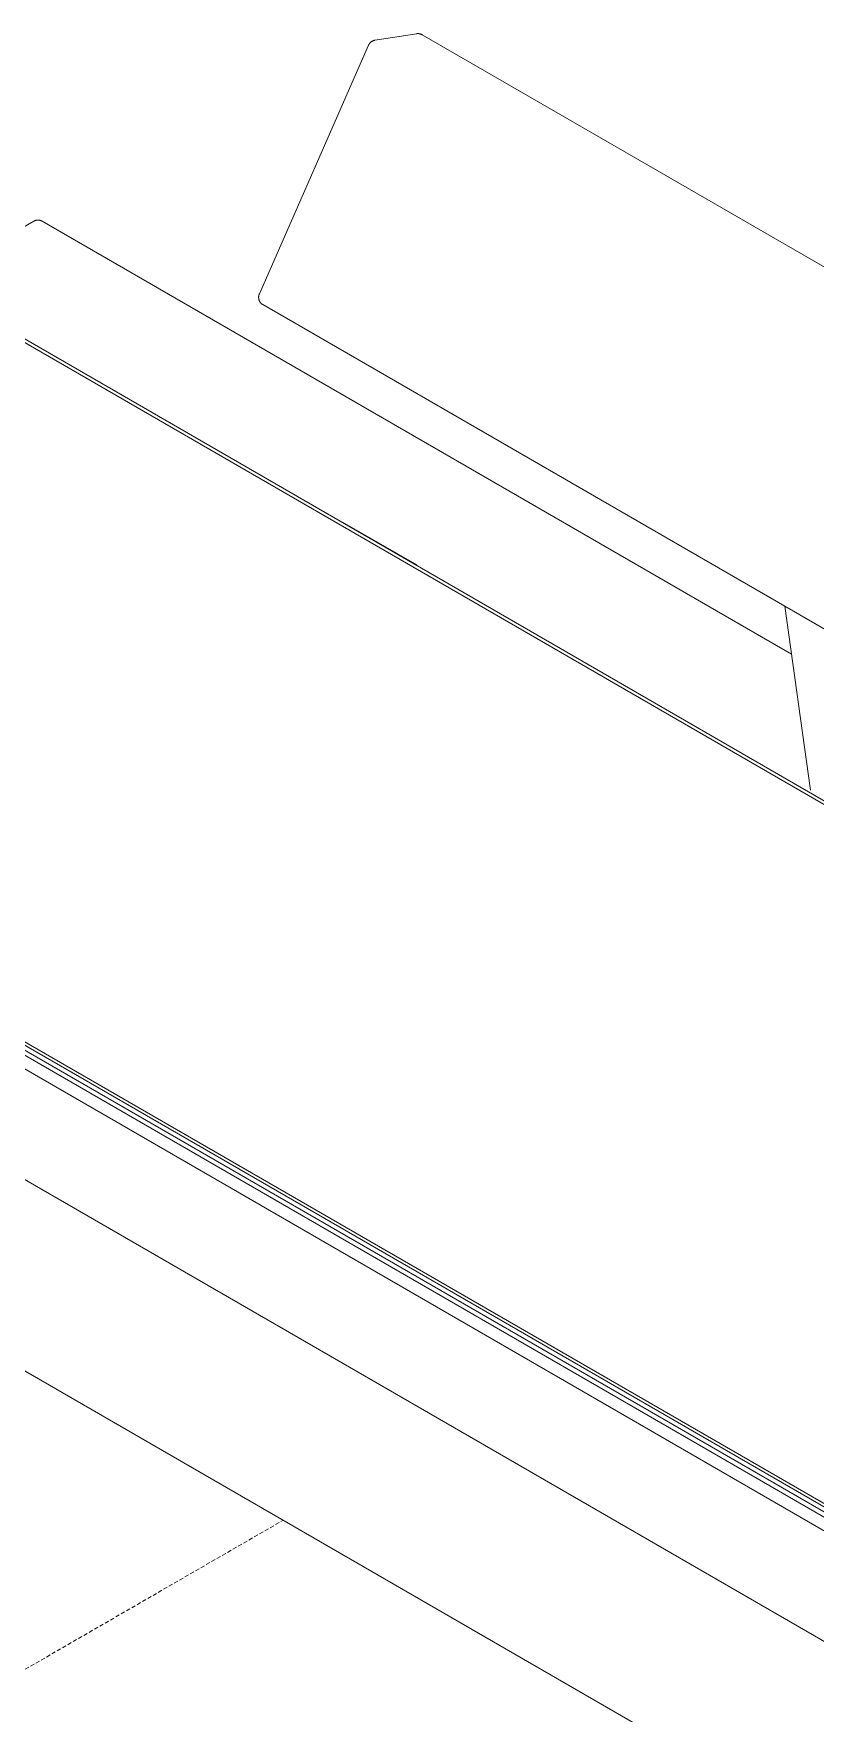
# Model space of a CAD drawing. Header units: millimetres. Extents: x -208 to 4974, y -28 to 3137.
# Drawn here: x 3656 to 3898, y 1488 to 2008 of the extents above; entities that cross this region are included whole.
import ezdxf

# ---------------------------------------------------------------- set-up
doc = ezdxf.new("R2010")
doc.units = ezdxf.units.MM
doc.linetypes.add('HIDDEN', pattern=[1.905, 1.27, -0.635])
doc.layers.add('ZANO_R', color=7, linetype='Continuous', lineweight=0)
doc.layers.add('ZANO_R_przerywana', color=7, linetype='HIDDEN', lineweight=0)

msp = doc.modelspace()

# ---------------------------------------------------------------- linework, layer by layer
at = {"layer": 'ZANO_R'}
for p, q in [((3761.27, 2006.06), (3774.22, 2008.1)), ((3774.22, 2008.1), (3774.31, 2008.11)), ((3774.31, 2008.11), (3774.39, 2008.12)), ((3774.39, 2008.12), (3774.48, 2008.13)), ((3774.48, 2008.13), (3774.57, 2008.13)), ((3774.57, 2008.13), (3774.66, 2008.13)), ((3774.66, 2008.13), (3774.75, 2008.13)), ((3774.75, 2008.13), (3774.84, 2008.12)), ((3774.84, 2008.12), (3774.92, 2008.11)), ((3774.92, 2008.11), (3775.01, 2008.1)), ((3775.01, 2008.1), (3775.1, 2008.09)), ((3775.1, 2008.09), (3775.18, 2008.07)), ((3775.18, 2008.07), (3775.27, 2008.05)), ((3775.27, 2008.05), (3775.35, 2008.02)), ((3775.35, 2008.02), (3775.44, 2008)), ((3775.44, 2008), (3775.52, 2007.97)), ((3775.52, 2007.97), (3775.6, 2007.94)), ((3775.6, 2007.94), (3775.69, 2007.9)), ((3775.69, 2007.9), (3775.77, 2007.86)), ((3775.77, 2007.86), (3775.84, 2007.82)), ((3775.84, 2007.82), (3775.92, 2007.78)), ((3775.92, 2007.78), (4660.1, 1497.3)), ((3725.5, 1927.55), (3759.3, 2004.54)), ((3759.3, 2004.54), (3759.34, 2004.62)), ((3759.34, 2004.62), (3759.38, 2004.7)), ((3759.38, 2004.7), (3759.42, 2004.78)), ((3759.42, 2004.78), (3759.46, 2004.86)), ((3759.46, 2004.86), (3759.51, 2004.94)), ((3759.51, 2004.94), (3759.56, 2005.01)), ((3759.56, 2005.01), (3759.62, 2005.08)), ((3759.62, 2005.08), (3759.67, 2005.15)), ((3759.67, 2005.15), (3759.73, 2005.22)), ((3759.73, 2005.22), (3759.79, 2005.29)), ((3759.79, 2005.29), (3759.85, 2005.35)), ((3759.85, 2005.35), (3759.92, 2005.41)), ((3759.92, 2005.41), (3759.99, 2005.47)), ((3759.99, 2005.47), (3760.06, 2005.53)), ((3760.06, 2005.53), (3760.13, 2005.58)), ((3760.13, 2005.58), (3760.2, 2005.64)), ((3760.2, 2005.64), (3760.27, 2005.68)), ((3760.27, 2005.68), (3760.35, 2005.73)), ((3760.35, 2005.73), (3760.43, 2005.78)), ((3760.43, 2005.78), (3760.51, 2005.82)), ((3760.51, 2005.82), (3760.59, 2005.86)), ((3760.59, 2005.86), (3760.67, 2005.89)), ((3760.67, 2005.89), (3760.75, 2005.93)), ((3760.75, 2005.93), (3760.84, 2005.96)), ((3760.84, 2005.96), (3760.92, 2005.98)), ((3760.92, 2005.98), (3761.01, 2006.01)), ((3761.01, 2006.01), (3761.1, 2006.03)), ((3761.1, 2006.03), (3761.19, 2006.05)), ((3761.19, 2006.05), (3761.27, 2006.06)), ((3627.33, 1933.71), (3655.66, 1950.06)), ((3655.66, 1950.06), (3655.73, 1950.1)), ((3655.73, 1950.1), (3655.81, 1950.14)), ((3655.81, 1950.14), (3655.89, 1950.18)), ((3655.89, 1950.18), (3655.97, 1950.22)), ((3655.97, 1950.22), (3656.05, 1950.25)), ((3656.05, 1950.25), (3656.14, 1950.28)), ((3656.14, 1950.28), (3656.22, 1950.3)), ((3656.22, 1950.3), (3656.3, 1950.33)), ((3656.3, 1950.33), (3656.39, 1950.35)), ((3656.39, 1950.35), (3656.47, 1950.37)), ((3656.47, 1950.37), (3656.56, 1950.38)), ((3656.56, 1950.38), (3656.65, 1950.39)), ((3656.65, 1950.39), (3656.74, 1950.4)), ((3656.74, 1950.4), (3656.82, 1950.41)), ((3656.82, 1950.41), (3656.91, 1950.41)), ((3656.91, 1950.41), (3657, 1950.41)), ((3657, 1950.41), (3657.09, 1950.41)), ((3657.09, 1950.41), (3657.17, 1950.4)), ((3657.17, 1950.4), (3657.26, 1950.39)), ((3657.26, 1950.39), (3657.35, 1950.38)), ((3657.35, 1950.38), (3657.43, 1950.37)), ((3657.43, 1950.37), (3657.52, 1950.35)), ((3657.52, 1950.35), (3657.61, 1950.33)), ((3657.61, 1950.33), (3657.69, 1950.3)), ((3657.69, 1950.3), (3657.77, 1950.28)), ((3657.77, 1950.28), (3657.86, 1950.25)), ((3657.86, 1950.25), (3657.94, 1950.22)), ((3657.94, 1950.22), (3658.02, 1950.18)), ((3658.02, 1950.18), (3658.1, 1950.14)), ((3658.1, 1950.14), (3658.18, 1950.1)), ((3658.18, 1950.1), (3658.25, 1950.06)), ((3658.25, 1950.06), (3890.32, 1816.08)), ((3621.83, 1931.52), (4768.96, 1269.22)), ((3622.94, 1929.74), (4762.34, 1271.91)), ((3725.28, 1926.64), (3725.29, 1926.73)), ((3725.28, 1926.55), (3725.28, 1926.64)), ((3725.28, 1926.47), (3725.28, 1926.55)), ((3725.28, 1926.38), (3725.28, 1926.47)), ((3725.29, 1926.29), (3725.28, 1926.38)), ((3725.29, 1926.73), (3725.3, 1926.82)), ((3725.3, 1926.2), (3725.29, 1926.29)), ((3725.3, 1926.82), (3725.31, 1926.91)), ((3725.31, 1926.11), (3725.3, 1926.2)), ((3725.31, 1926.91), (3725.33, 1927)), ((3725.32, 1926.02), (3725.31, 1926.11)), ((3725.34, 1925.93), (3725.32, 1926.02)), ((3725.33, 1927), (3725.34, 1927.09)), ((3725.34, 1927.09), (3725.37, 1927.17)), ((3725.36, 1925.85), (3725.34, 1925.93)), ((3725.39, 1925.76), (3725.36, 1925.85)), ((3725.37, 1927.17), (3725.39, 1927.25)), ((3725.39, 1927.25), (3725.41, 1927.33)), ((3725.41, 1925.68), (3725.39, 1925.76)), ((3725.41, 1927.33), (3725.44, 1927.4)), ((3725.44, 1925.59), (3725.41, 1925.68)), ((3725.44, 1927.4), (3725.47, 1927.47)), ((3725.48, 1925.51), (3725.44, 1925.59)), ((3725.47, 1927.47), (3725.5, 1927.55)), ((3725.51, 1925.43), (3725.48, 1925.51)), ((3725.55, 1925.35), (3725.51, 1925.43)), ((3725.59, 1925.27), (3725.55, 1925.35)), ((3725.64, 1925.19), (3725.59, 1925.27)), ((3725.68, 1925.11), (3725.64, 1925.19)), ((3725.73, 1925.04), (3725.68, 1925.11)), ((3725.78, 1924.96), (3725.73, 1925.04)), ((3725.84, 1924.89), (3725.78, 1924.96)), ((3725.89, 1924.82), (3725.84, 1924.89)), ((3725.95, 1924.76), (3725.89, 1924.82)), ((3726.01, 1924.69), (3725.95, 1924.76)), ((3726.08, 1924.63), (3726.01, 1924.69)), ((3726.14, 1924.57), (3726.08, 1924.63)), ((3726.21, 1924.51), (3726.14, 1924.57)), ((3726.28, 1924.45), (3726.21, 1924.51)), ((3726.35, 1924.4), (3726.28, 1924.45)), ((3726.43, 1924.35), (3726.35, 1924.4)), ((3726.5, 1924.3), (3726.43, 1924.35)), ((3726.58, 1924.25), (3726.5, 1924.3)), ((4633.75, 1400.5), (3726.58, 1924.25)), ((3751.26, 1856.95), (3751.26, 1856.79)), ((3774.22, 1843.69), (3751.26, 1856.95)), ((3753.56, 1855.46), (3753.56, 1855.63)), ((3774.22, 1843.53), (3774.22, 1843.69)), ((3896.22, 1774.05), (3888.24, 1830.92)), ((4577.01, 1158.4), (3429.87, 1820.69)), ((4577.01, 1159.99), (3432.63, 1820.69)), ((3434.92, 1820.88), (4574.71, 1162.83)), ((4574.98, 1163.73), (3435.57, 1821.57)), ((3428.27, 1817.36), (4572.04, 1157)), ((3397.32, 1801.02), (4541.09, 1140.66)), ((4493.74, 1108.79), (3452.83, 1709.76))]:
    msp.add_line(p, q, dxfattribs=at)
at = {"layer": 'ZANO_R_przerywana'}
msp.add_line((3385.71, 1347.64), (3732.87, 1548.08), dxfattribs=at)

doc.saveas('drawing.dxf')
